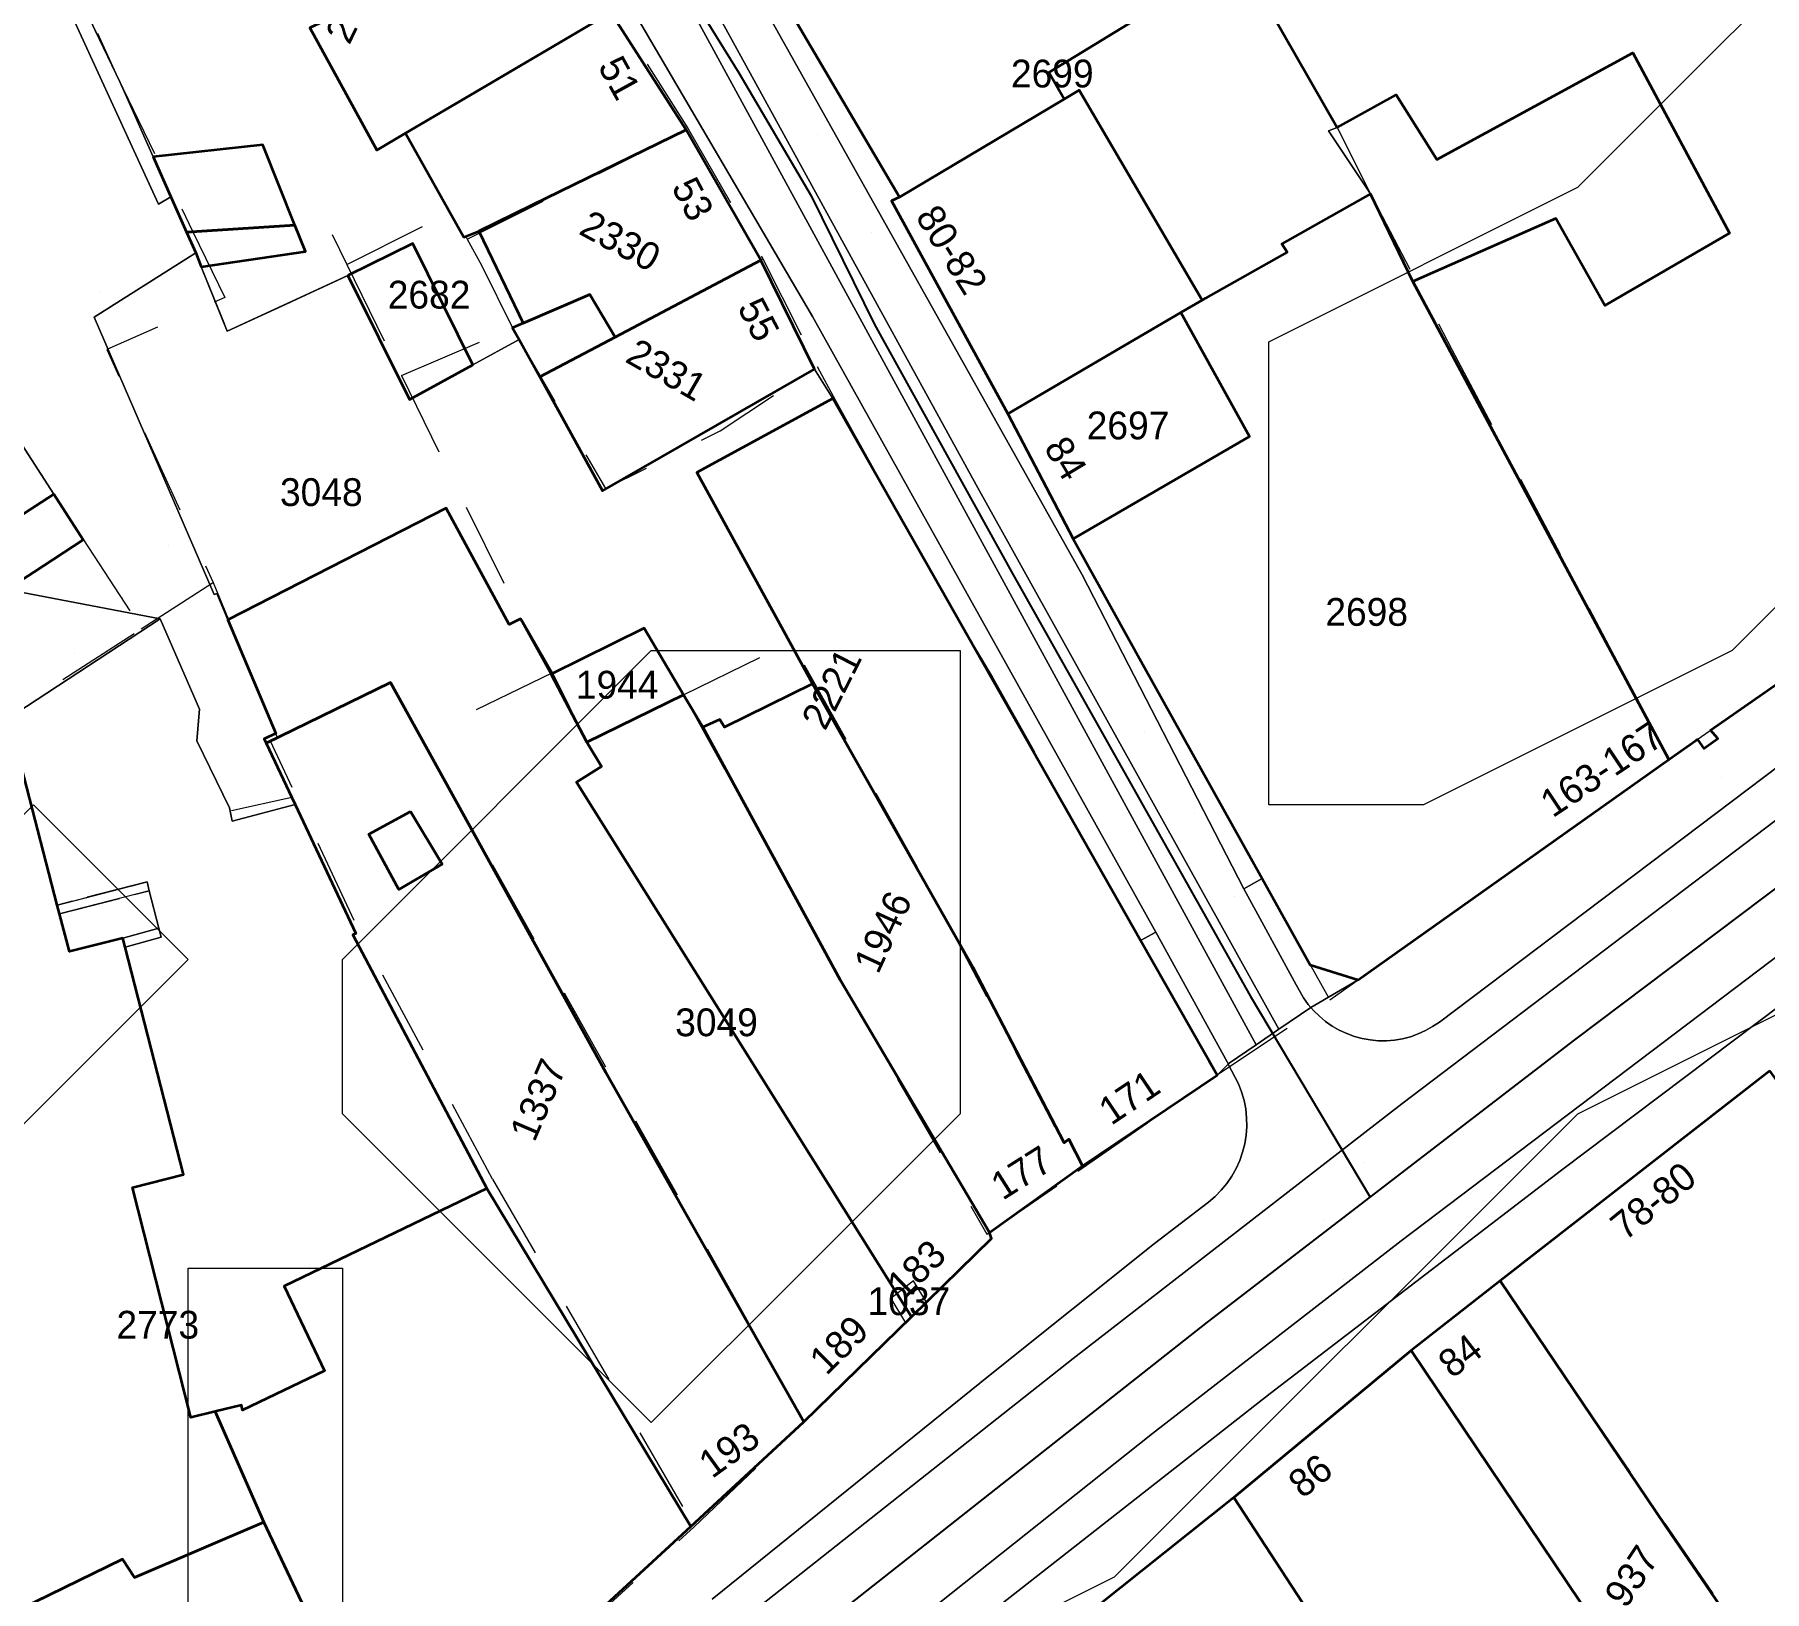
# Model space of a CAD drawing. Header units: metres. Extents: x 0 to 105485, y 0 to 425721.
# Drawn here: x 105132.5 to 105188.5, y 425307 to 425357.4 of the extents above; entities that cross this region are included whole.
import ezdxf
from ezdxf.enums import TextEntityAlignment as Align

# ---------------------------------------------------------------- set-up
doc = ezdxf.new("R2010")
doc.units = ezdxf.units.M
doc.header["$MEASUREMENT"] = 0
doc.linetypes.add('IE-TERREINAFSCHEIDING_KUNSTMATIG-SO', pattern=[11, 4, -1, 4, -2])
doc.linetypes.add('KG-PERCEEL-SO', pattern=[19, 5.5, -4, 5.5, -4])
for name, color, linetype, lineweight in [('B-XX-GR-STRUIK-G', 90, 'Continuous', 13), ('B-XX-IE-MEUBILAIR-G', 7, 'Continuous', 18), ('B-XX-IE-TERREINAFSCHEIDING_KUNSTMATIG_HEKWERK-G', 20, 'IE-TERREINAFSCHEIDING_KUNSTMATIG-SO', 18), ('B-XX-IE-TERREINAFSCHEIDING_KUNSTMATIG_MUUR-G', 90, 'IE-TERREINAFSCHEIDING_KUNSTMATIG-SO', 18), ('B-XX-KG-GRENS_PERCEEL-G', 150, 'KG-PERCEEL-SO', 18), ('B-XX-KG-GRENS_PERCEEL-T', 150, 'KG-PERCEEL-SO', 18), ('B-XX-OG-BEBOUWING-G', 7, 'Continuous', 35), ('B-XX-OG-BEBOUWING_HUISNUMMER-T', 7, 'Continuous', 18), ('B-XX-OG-GRENS-G', 7, 'Continuous', 18), ('B-XX-OG-TERREIN_ERF-G', 7, 'Continuous', 18), ('B-XX-VH-OPENVERHARDING-G', 90, 'Continuous', 18)]:
    doc.layers.add(name, color=color, linetype=linetype, lineweight=lineweight)
doc.layers.add('GIS-WEGVAKKEN', color=2, linetype='Continuous')

msp = doc.modelspace()

# ---------------------------------------------------------------- linework, layer by layer
at = {"layer": 'B-XX-GR-STRUIK-G', "ltscale": 0.5}
msp.add_lwpolyline([(105133.533, 425359.597), (105133.124, 425359.413), (105136.549, 425351.951), (105136.943, 425352.192), (105136.37, 425353.482), (105135.3, 425355.893)], close=True, dxfattribs=at)
at = {"layer": 'B-XX-IE-MEUBILAIR-G', "color": 0, "true_color": 0x604a38}
for points in [[(105157.869, 425354.223, 3.376), (105157.869, 425354.223, 6.376)], [(105159.619, 425351.033, 3.374), (105159.619, 425351.033, 6.374)], [(105157.958, 425350.813, 3.377), (105157.958, 425350.813, 4.877)], [(105134.619, 425349.098, 3.326), (105134.619, 425349.098, 4.826)], [(105136.873, 425340.912, 3.44), (105136.873, 425340.912, 4.94)], [(105166.219, 425340.807, 3.312), (105166.219, 425340.807, 4.812)], [(105163.934, 425339.949, 3.274), (105163.934, 425339.949, 4.774)], [(105163.659, 425337.991, 3.225), (105163.659, 425337.991, 6.225)], [(105133.828, 425337.404, 3.356), (105133.828, 425337.404, 4.856)], [(105164.292, 425336.786, 3.252), (105164.292, 425336.786, 6.252)], [(105168.485, 425334.875, 3.237), (105168.485, 425334.875, 6.237)], [(105187.149, 425333.376, 3.098), (105187.149, 425333.376, 6.098)], [(105188.361, 425333.346, 3.052), (105188.361, 425333.346, 4.552)], [(105170.09, 425332.219, 3.157), (105170.09, 425332.219, 6.157)], [(105171.399, 425329.541, 3.174), (105171.399, 425329.541, 6.174)], [(105170.286, 425329.001, 3.142), (105170.286, 425329.001, 4.642)], [(105178.594, 425325.946, 3.138), (105178.594, 425325.946, 4.638)], [(105175.591, 425320.932, 3.062), (105175.591, 425320.932, 4.562)], [(105181.616, 425320.382, 2.992), (105181.616, 425320.382, 4.492)], [(105174.266, 425319.034, 3.049), (105174.266, 425319.034, 4.549)], [(105168.799, 425318.304, 3.109), (105168.799, 425318.304, 4.609)], [(105174.911, 425317.123, 3.009), (105174.911, 425317.123, 4.509)], [(105172.54, 425313.437, 3.03), (105172.54, 425313.437, 4.53)], [(105170.675, 425310.977, 0), (105170.675, 425310.977, 1.5)], [(105166.262, 425310.186, 3.013), (105166.262, 425310.186, 4.513)]]:
    msp.add_polyline3d(points, dxfattribs=at)
at = {"layer": 'B-XX-IE-TERREINAFSCHEIDING_KUNSTMATIG_HEKWERK-G', "ltscale": 0.5, "flags": 128}
msp.add_lwpolyline([(105140.86, 425332.745), (105138.862, 425332.299)], dxfattribs=at)
at = {"layer": 'B-XX-IE-TERREINAFSCHEIDING_KUNSTMATIG_HEKWERK-G', "color": 0, "ltscale": 0.5, "true_color": 0x8c7868}
msp.add_polyline3d([(105140.86, 425332.745, 3.491), (105138.862, 425332.299, 3.386)], dxfattribs=at)
at = {"layer": 'B-XX-IE-TERREINAFSCHEIDING_KUNSTMATIG_MUUR-G', "ltscale": 0.5, "flags": 128}
for points in [[(105136.37, 425353.482), (105135.3, 425355.893), (105133.533, 425359.597)], [(105137.93, 425349.924), (105138.77, 425347.84), (105142.67, 425349.64)], [(105146.721, 425346.754), (105148.219, 425347.574)], [(105133.268, 425329.26), (105136.172, 425330.011), (105136.247, 425329.721)], [(105136.247, 425329.721), (105133.343, 425328.97)], [(105136.56, 425328.51), (105135.391, 425328.183)], [(105135.465, 425327.894), (105136.635, 425328.22), (105136.56, 425328.51)]]:
    msp.add_lwpolyline(points, dxfattribs=at)
at = {"layer": 'B-XX-IE-TERREINAFSCHEIDING_KUNSTMATIG_MUUR-G', "ltscale": 0.5}
for points in [[(105136.247, 425329.721), (105136.172, 425330.011), (105133.268, 425329.26), (105133.343, 425328.97)], [(105136.56, 425328.51), (105135.391, 425328.183), (105135.465, 425327.894), (105136.635, 425328.22)]]:
    msp.add_lwpolyline(points, close=True, dxfattribs=at)
at = {"layer": 'B-XX-IE-TERREINAFSCHEIDING_KUNSTMATIG_MUUR-G', "color": 0, "ltscale": 0.5, "true_color": 0x8c7868}
for points in [[(105136.37, 425353.482, 3.482), (105135.3, 425355.893, 3.561), (105134.417, 425357.745, 3.683), (105133.533, 425359.597, 3.545)], [(105137.93, 425349.924, 3.42), (105138.77, 425347.84, 3.463), (105140.72, 425348.74, 3.514), (105142.67, 425349.64, 3.598)], [(105146.721, 425346.754, 3.702), (105148.219, 425347.574, 3.612)], [(105133.268, 425329.26, 0), (105136.172, 425330.011, 3.252), (105136.247, 425329.721, 3.248)], [(105136.247, 425329.721, 3.248), (105133.343, 425328.97, 0)], [(105136.56, 425328.51, 0), (105135.391, 425328.183, 0)], [(105135.465, 425327.894, 0), (105136.635, 425328.22, 0), (105136.56, 425328.51, 0)]]:
    msp.add_polyline3d(points, dxfattribs=at)
at = {"layer": 'B-XX-KG-GRENS_PERCEEL-G', "ltscale": 0.5, "flags": 128}
for points in [[(105134.119, 425341.09), (105128.716, 425349.448), (105121.735, 425360.367), (105119.38, 425363.974), (105120.171, 425364.476), (105117.281, 425368.964), (105118.058, 425369.445), (105115.078, 425374.059), (105115.871, 425374.557), (105112.855, 425379.186), (105113.654, 425379.711), (105110.716, 425384.251), (105111.502, 425384.78), (105108.519, 425389.292), (105109.291, 425389.819), (105106.36, 425394.44), (105107.117, 425394.923), (105105.219, 425397.886), (105105.998, 425398.34), (105102.411, 425404.678), (105099.732, 425409.297), (105098.643, 425410.964), (105092.778, 425420.047)], [(105070.085, 425400.031), (105071.086, 425400.66), (105080.975, 425385.349), (105079.657, 425384.497), (105080.627, 425382.995), (105081.945, 425383.846), (105086.824, 425376.291), (105085.506, 425375.44), (105086.482, 425373.929), (105087.8, 425374.78), (105092.739, 425367.133), (105091.421, 425366.281), (105092.391, 425364.779), (105093.709, 425365.63), (105098.599, 425358.058), (105097.281, 425357.207), (105098.246, 425355.713), (105099.564, 425356.564), (105104.449, 425349.001), (105103.131, 425348.149), (105104.107, 425346.638), (105105.425, 425347.49), (105110.299, 425339.943), (105108.981, 425339.092), (105109.957, 425337.581), (105111.275, 425338.432), (105116.062, 425331.02), (105114.744, 425330.168), (105115.335, 425329.253), (105116.652, 425330.105), (105116.777, 425329.912), (105118.534, 425331.046), (105119.324, 425329.823), (105124.013, 425332.85), (105123.228, 425334.067), (105134.119, 425341.09)], [(105132.609, 425361.814), (105135.814, 425363.3), (105135.726, 425363.509), (105138.776, 425364.941), (105139.17, 425365.741), (105145.534, 425368.274), (105149.371, 425361.244), (105153.694, 425354.392)], [(105168.512, 425365.256), (105174.705, 425354.438)], [(105154.678, 425362.149), (105160.543, 425352.183), (105160.274, 425352.067), (105163.087, 425346.951), (105164.049, 425345.168)], [(105132.609, 425361.814), (105135.213, 425356.071)], [(105135.213, 425356.071), (105137.656, 425351.063)], [(105146.539, 425350.82), (105153.694, 425354.392)], [(105153.694, 425354.392), (105156.115, 425350.18)], [(105174.705, 425354.438), (105175.787, 425352.285)], [(105169.636, 425348.455), (105173.091, 425350.404), (105172.915, 425350.674), (105175.787, 425352.285)], [(105175.787, 425352.285), (105178.419, 425347.252)], [(105142.637, 425349.997), (105146.048, 425351.719), (105146.539, 425350.82)], [(105137.656, 425351.063), (105138.693, 425348.936), (105134.866, 425347.246), (105138.311, 425339.702)], [(105137.656, 425351.063), (105141.986, 425351.337), (105142.637, 425349.997)], [(105146.539, 425350.82), (105147.008, 425349.982)], [(105142.637, 425349.997), (105144.409, 425346.405)], [(105147.008, 425349.982), (105148.002, 425347.949)], [(105150.512, 425349.028), (105151.334, 425347.651), (105156.115, 425350.18)], [(105156.115, 425350.18), (105157.875, 425346.7)], [(105148.002, 425347.949), (105150.512, 425349.028)], [(105164.049, 425345.168), (105169.636, 425348.455)], [(105166.161, 425341.118), (105171.876, 425344.431), (105169.636, 425348.455)], [(105144.409, 425346.405), (105148.002, 425347.949)], [(105148.002, 425347.949), (105151.022, 425342.742), (105154.73, 425344.614), (105157.875, 425346.7)], [(105185.448, 425333.979), (105191.319, 425338.065), (105194.916, 425340.712), (105194.828, 425340.862), (105197.165, 425342.627), (105197.048, 425342.777), (105203.642, 425347.75)], [(105178.419, 425347.252), (105185.448, 425333.979)], [(105157.875, 425346.7), (105158.46, 425345.593)], [(105144.409, 425346.405), (105148.305, 425338.509)], [(105158.46, 425345.593), (105162.328, 425338.681)], [(105164.049, 425345.168), (105166.161, 425341.118)], [(105134.119, 425341.09), (105135.987, 425338.201)], [(105166.161, 425341.118), (105168.417, 425337.049), (105174.473, 425326.185)], [(105135.987, 425338.201), (105138.311, 425339.702)], [(105138.311, 425339.702), (105140.39, 425334.69)], [(105162.328, 425338.681), (105163.56, 425336.616)], [(105121.562, 425328.708), (105122.772, 425329.668), (105135.987, 425338.201)], [(105148.305, 425338.509), (105149.301, 425336.773)], [(105149.301, 425336.773), (105152.321, 425338.235), (105153.542, 425336.065)], [(105153.542, 425336.065), (105157.039, 425337.78), (105161.93, 425329.01), (105166.312, 425320.643)], [(105140.39, 425334.69), (105144.061, 425336.461)], [(105144.061, 425336.461), (105145.04, 425334.71)], [(105149.301, 425336.773), (105145.04, 425334.71)], [(105149.301, 425336.773), (105150.413, 425334.53), (105153.542, 425336.065)], [(105163.56, 425336.616), (105170.799, 425323.75)], [(105153.542, 425336.065), (105158.62, 425326.836), (105163.37, 425318.606)], [(105145.04, 425334.71), (105157.445, 425312.519)], [(105147.36, 425320.38), (105143.01, 425328.48), (105140.17, 425334.57), (105140.39, 425334.69)], [(105174.473, 425326.185), (105185.448, 425333.979)], [(105170.799, 425323.75), (105174.473, 425326.185)], [(105166.312, 425320.643), (105170.799, 425323.75)], [(105179.983, 425317.092), (105188.722, 425323.888)], [(105147.36, 425320.38), (105153.893, 425309.124)], [(105163.37, 425318.606), (105166.312, 425320.643)], [(105161.413, 425316.399), (105163.517, 425318.456), (105163.37, 425318.606)], [(105161.413, 425316.399), (105160.991, 425317.087), (105160.259, 425316.523), (105160.733, 425315.734)], [(105177.104, 425314.835), (105177.48, 425315.146), (105179.983, 425317.092)], [(105179.983, 425317.092), (105190.958, 425300.944)], [(105160.733, 425315.734), (105161.413, 425316.399)], [(105157.445, 425312.519), (105160.733, 425315.734)], [(105171.362, 425310.077), (105177.104, 425314.835)], [(105177.104, 425314.835), (105188.49, 425297.9)], [(105153.893, 425309.124), (105156.97, 425312.054), (105157.445, 425312.519)], [(105159.551, 425300.663), (105159.937, 425300.953), (105171.362, 425310.077)], [(105171.362, 425310.077), (105182.288, 425293.549)], [(105130.991, 425291.139), (105144.413, 425300.497), (105153.893, 425309.124)]]:
    msp.add_lwpolyline(points, dxfattribs=at)
at = {"layer": 'B-XX-OG-BEBOUWING-G', "ltscale": 0.5}
for points in [[(105168.512, 425365.256), (105174.705, 425354.438), (105176.619, 425355.493), (105177.94, 425353.397), (105184.283, 425356.854), (105187.416, 425351.02), (105183.376, 425348.675), (105181.794, 425351.487), (105177.161, 425349.445), (105185.454, 425333.971), (105186.319, 425334.585), (105186.375, 425334.624), (105186.582, 425334.326), (105187.032, 425334.65), (105186.797, 425334.918), (105190.349, 425337.39)], [(105128.742, 425304.834), (105135.38, 425308.079), (105135.762, 425307.481), (105139.95, 425309.27), (105138.381, 425312.856), (105137.594, 425312.659), (105135.702, 425320.113), (105137.356, 425320.533), (105135.465, 425327.894), (105135.391, 425328.183), (105133.657, 425327.755), (105133.343, 425328.97), (105133.268, 425329.26), (105131.841, 425334.778)]]:
    msp.add_lwpolyline(points, dxfattribs=at)
for points in [[(105164.64, 425364.174), (105161.199, 425362.299), (105159.913, 425364.901), (105154.678, 425362.149), (105160.543, 425352.183), (105165.871, 425355.351), (105165.373, 425356.219), (105168.366, 425358.038)], [(105151.194, 425358.164), (105149.34, 425361.37), (105148.113, 425360.793), (105141.448, 425357.66), (105143.617, 425353.702), (105144.547, 425354.25), (105146.97, 425355.676)], [(105148.633, 425351.918), (105153.626, 425354.358), (105151.194, 425358.164), (105146.97, 425355.676), (105144.547, 425354.25), (105146.43, 425350.888), (105146.912, 425351.077)], [(105165.871, 425355.351), (105160.543, 425352.183), (105160.274, 425352.067), (105164.049, 425345.168), (105169.642, 425348.444), (105170.338, 425348.851), (105166.35, 425355.644)], [(105153.626, 425354.358), (105148.633, 425351.918), (105146.912, 425351.077), (105148.347, 425348.098), (105150.512, 425349.028), (105151.334, 425347.651), (105156.048, 425350.144)], [(105136.37, 425353.482), (105136.943, 425352.192), (105137.449, 425351.05), (105140.962, 425351.272), (105139.927, 425353.876)], [(105177.161, 425349.445), (105175.787, 425352.285), (105172.915, 425350.674), (105173.091, 425350.404), (105170.444, 425348.911), (105170.338, 425348.851), (105169.642, 425348.444), (105171.876, 425344.431), (105166.161, 425341.118), (105166.379, 425340.724), (105168.417, 425337.049), (105172.279, 425330.12), (105173.837, 425327.325), (105175.387, 425326.834), (105185.454, 425333.971)], [(105140.962, 425351.272), (105137.449, 425351.05), (105137.749, 425350.376), (105137.93, 425349.924), (105141.299, 425350.426)], [(105142.67, 425349.64), (105144.67, 425345.63), (105146.721, 425346.754), (105144.777, 425350.683)], [(105157.78, 425346.61), (105156.048, 425350.144), (105151.334, 425347.651), (105148.889, 425346.358), (105150.92, 425342.67)], [(105148.347, 425348.098), (105148.002, 425347.949), (105148.219, 425347.574), (105148.889, 425346.358), (105151.334, 425347.651), (105150.512, 425349.028)], [(105169.642, 425348.444), (105164.049, 425345.168), (105166.161, 425341.118), (105171.876, 425344.431)], [(105157.72, 425336.42), (105162.911, 425327.244), (105165.867, 425321.561), (105166.017, 425321.679), (105166.46, 425320.81), (105170.82, 425323.75), (105168.346, 425328.107), (105158.38, 425345.66), (105153.98, 425343.27)], [(105133.151, 425342.565), (105130.993, 425341.171), (105131.952, 425339.684), (105132.502, 425340.04), (105134.11, 425341.08)], [(105150.413, 425334.53), (105149.26, 425336.73), (105148.27, 425338.53), (105147.895, 425338.347), (105145.857, 425342.112), (105138.79, 425338.499), (105140.342, 425334.814), (105139.966, 425334.646), (105140.033, 425334.503), (105144.056, 425336.47), (105151.032, 425323.837), (105157.445, 425312.519), (105160.923, 425315.92), (105150.076, 425333.235), (105150.885, 425333.743)], [(105149.26, 425336.73), (105150.413, 425334.53), (105153.548, 425336.068), (105152.27, 425338.22)], [(105144.056, 425336.47), (105140.033, 425334.503), (105140.86, 425332.745), (105140.969, 425332.513), (105142.93, 425328.341), (105142.834, 425328.289), (105147.176, 425320.075), (105153.78, 425309.13), (105157.445, 425312.519), (105151.032, 425323.837)], [(105157.72, 425336.42), (105154.87, 425335.02), (105154.72, 425335.27), (105154.17, 425335.02), (105158.62, 425326.836), (105163.45, 425318.66), (105166.46, 425320.81), (105166.017, 425321.679), (105165.867, 425321.561), (105162.911, 425327.244)], [(105154.17, 425335.02), (105153.548, 425336.068), (105150.413, 425334.53), (105150.885, 425333.743), (105150.076, 425333.235), (105160.923, 425315.92), (105163.517, 425318.456), (105163.45, 425318.66), (105158.62, 425326.836)], [(105144.706, 425332.289), (105145.733, 425330.583), (105144.327, 425329.762), (105143.36, 425331.557)], [(105188.722, 425323.888), (105179.983, 425317.092), (105185.345, 425309.151), (105190.958, 425300.944), (105195.16, 425304.717), (105196.448, 425305.658), (105199.679, 425308.803)], [(105147.176, 425320.075), (105140.608, 425316.921), (105141.919, 425314.172), (105139.268, 425312.902), (105139.229, 425313.069), (105138.381, 425312.856), (105139.95, 425309.27), (105144.199, 425300.308), (105153.78, 425309.13)], [(105179.983, 425317.092), (105177.104, 425314.835), (105188.49, 425297.9), (105191.105, 425300.764), (105190.958, 425300.944), (105185.345, 425309.151)], [(105177.104, 425314.835), (105171.362, 425310.077), (105178.028, 425299.869), (105182.288, 425293.549), (105182.495, 425293.309), (105188.636, 425297.631), (105188.49, 425297.9)], [(105171.362, 425310.077), (105159.551, 425300.663), (105165.818, 425292.803), (105171.975, 425285.228), (105176.588, 425288.658), (105178.401, 425288.344), (105180.08, 425289.58), (105180.09, 425289.647), (105180.365, 425291.482), (105180.724, 425291.777), (105180.196, 425292.615), (105182.288, 425293.549), (105178.028, 425299.869)], [(105126.772, 425304.666), (105126.87, 425304.278), (105127.432, 425304.419), (105130.78, 425291.22), (105130.606, 425291.103), (105130.796, 425290.821), (105131.146, 425291.053), (105131.015, 425291.234), (105144.199, 425300.308), (105139.95, 425309.27), (105135.762, 425307.481), (105135.38, 425308.079), (105128.742, 425304.834), (105128.596, 425305.163), (105127.322, 425304.804)]]:
    msp.add_lwpolyline(points, close=True, dxfattribs=at)
at = {"layer": 'B-XX-OG-GRENS-G'}
msp.add_polyline3d([(105212.5, 425357.5, 3.123), (105207.5, 425352.5, 3.055), (105197.5, 425347.5, 3.065), (105192.5, 425342.5, 3.151), (105187.5, 425337.5, 3.173), (105177.5, 425332.5, 3.212), (105172.5, 425332.5, 3.269), (105172.5, 425347.5, 3.506), (105182.5, 425352.5, 3.083), (105192.5, 425362.5, 3.54)], dxfattribs=at)
for points in [[(105152.5, 425337.5, 3.525), (105162.5, 425337.5, 3.277), (105162.5, 425322.5, 3.228), (105157.5, 425317.5, 3.178), (105152.5, 425312.5, 3.189), (105142.5, 425322.5, 3.173), (105142.5, 425327.5, 3.305)], [(105132.5, 425332.5, 3.429), (105137.5, 425327.5, 3.205), (105127.5, 425317.5, 3.176), (105122.5, 425322.5, 3.024)], [(105192.5, 425327.5, 2.969), (105202.5, 425322.5, 3.92), (105207.5, 425317.5, 3.724), (105207.5, 425302.5, 3.55), (105207.5, 425292.5, 3.345), (105202.5, 425287.5, 3.35), (105192.5, 425282.5, 3.326), (105187.5, 425277.5, 3.354), (105177.5, 425272.5, 1.736), (105172.5, 425272.5, 2.06), (105157.5, 425272.5, 3.163), (105152.5, 425277.5, 4.884), (105147.5, 425282.5, 4.564), (105142.5, 425287.5, 2.91), (105152.5, 425297.5, 2.996), (105157.5, 425302.5, 2.963), (105167.5, 425307.5, 3.076), (105172.5, 425312.5, 3.033), (105177.5, 425317.5, 2.957), (105182.5, 425322.5, 2.961)], [(105137.5, 425317.5, 3.186), (105142.5, 425317.5, 3.125), (105142.5, 425302.5, 3.208), (105137.5, 425302.5, 3.249)]]:
    msp.add_polyline3d(points, close=True, dxfattribs=at)
at = {"layer": 'B-XX-OG-TERREIN_ERF-G', "ltscale": 0.5}
for points in [[(105174.705, 425354.438), (105168.512, 425365.256), (105168.109, 425365.989), (105164.64, 425364.174), (105168.366, 425358.038), (105165.373, 425356.219), (105165.871, 425355.351), (105166.35, 425355.644), (105170.338, 425348.851), (105170.444, 425348.911), (105173.091, 425350.404), (105172.915, 425350.674), (105175.787, 425352.285), (105174.432, 425354.328)], [(105184.283, 425356.854), (105177.94, 425353.397), (105176.619, 425355.493), (105174.705, 425354.438), (105174.432, 425354.328), (105175.787, 425352.285), (105177.161, 425349.445), (105181.794, 425351.487), (105183.376, 425348.675), (105187.416, 425351.02)], [(105142.67, 425349.64), (105138.77, 425347.84), (105137.93, 425349.924), (105137.749, 425350.376), (105134.464, 425348.298), (105138.349, 425339.31), (105138.433, 425339.347), (105138.79, 425338.499), (105145.857, 425342.112), (105147.895, 425338.347), (105148.27, 425338.53), (105149.26, 425336.73), (105152.27, 425338.22), (105153.548, 425336.068), (105154.17, 425335.02), (105154.72, 425335.27), (105154.87, 425335.02), (105157.72, 425336.42), (105153.98, 425343.27), (105158.38, 425345.66), (105157.78, 425346.61), (105150.92, 425342.67), (105148.889, 425346.358), (105148.219, 425347.574), (105146.721, 425346.754), (105144.67, 425345.63)], [(105144.706, 425332.289), (105143.36, 425331.557), (105144.327, 425329.762), (105145.733, 425330.583)], [(105136.247, 425329.721), (105133.343, 425328.97), (105133.657, 425327.755), (105135.391, 425328.183), (105136.56, 425328.51)]]:
    msp.add_lwpolyline(points, close=True, dxfattribs=at)
for points in [[(105133.533, 425359.597), (105135.3, 425355.893), (105136.37, 425353.482), (105139.927, 425353.876), (105140.962, 425351.272), (105141.299, 425350.426), (105137.93, 425349.924), (105138.77, 425347.84), (105142.67, 425349.64), (105144.777, 425350.683), (105146.721, 425346.754), (105148.219, 425347.574), (105148.002, 425347.949), (105148.347, 425348.098), (105146.912, 425351.077), (105146.43, 425350.888), (105144.547, 425354.25), (105143.617, 425353.702), (105141.448, 425357.66)], [(105130.993, 425341.171), (105133.151, 425342.565), (105128.709, 425349.445)], [(105131.841, 425334.778), (105133.268, 425329.26), (105136.172, 425330.011), (105136.247, 425329.721), (105136.56, 425328.51), (105136.635, 425328.22), (105135.465, 425327.894), (105137.356, 425320.533), (105135.702, 425320.113), (105137.594, 425312.659), (105138.381, 425312.856), (105139.229, 425313.069), (105139.268, 425312.902), (105141.919, 425314.172), (105140.608, 425316.921), (105147.176, 425320.075), (105142.834, 425328.289), (105142.93, 425328.341), (105140.969, 425332.513), (105138.931, 425331.971), (105138.862, 425332.299), (105138.84, 425332.403), (105137.789, 425334.573), (105137.875, 425335.6), (105136.602, 425338.523), (105131.607, 425335.251)]]:
    msp.add_lwpolyline(points, dxfattribs=at)
at = {"layer": 'B-XX-VH-OPENVERHARDING-G', "ltscale": 0.5}
for points in [[(105139.229, 425385.643), (105132.182, 425400), (105115.461, 425434.454), (105114.402, 425433.648), (105116.322, 425429.565), (105122.056, 425417.703), (105126.886, 425407.609), (105129.597, 425401.434), (105130.369, 425399.811), (105131.809, 425396.643), (105132.788, 425394.444), (105133.906, 425391.898), (105145.861, 425368.553), (105157.722, 425348.312), (105168.835, 425328.382), (105171.144, 425324.186), (105171.179, 425324.118), (105172.089, 425324.736), (105151.227, 425362.998), (105144.836, 425374.376)], [(105115.939, 425434.817), (105115.461, 425434.454), (105132.182, 425400), (105139.229, 425385.643), (105144.836, 425374.376), (105151.227, 425362.998), (105172.089, 425324.736), (105172.822, 425325.234), (105163.02, 425342.865), (105152.373, 425362.261), (105146.389, 425373.01), (105141.019, 425383.355), (105132.887, 425400)], [(105136.602, 425338.523), (105131.637, 425339.48), (105129.885, 425338.347), (105126.936, 425336.46), (105127.007, 425332.4), (105131.561, 425335.32), (105131.607, 425335.251)], [(105172.279, 425330.12), (105171.685, 425329.789), (105173.381, 425326.672), (105173.622, 425326.258), (105173.774, 425326.043), (105173.859, 425325.944), (105175.387, 425326.834), (105173.837, 425327.325)], [(105168.835, 425328.382), (105168.346, 425328.107), (105170.82, 425323.75), (105171.183, 425324.11), (105171.179, 425324.118), (105171.144, 425324.186)]]:
    msp.add_lwpolyline(points, close=True, dxfattribs=at)
for points in [[(105151.194, 425358.164), (105153.626, 425354.358), (105156.048, 425350.144), (105157.78, 425346.61), (105158.38, 425345.66), (105168.346, 425328.107), (105168.835, 425328.382), (105157.722, 425348.312), (105145.861, 425368.553)], [(105152.373, 425362.261), (105163.02, 425342.865), (105172.822, 425325.234), (105173.862, 425325.941), (105173.859, 425325.944), (105173.774, 425326.043), (105173.622, 425326.258), (105173.381, 425326.672), (105171.685, 425329.789), (105166.451, 425339.948), (105154.173, 425361.877)], [(105154.173, 425361.877), (105166.451, 425339.948), (105171.685, 425329.789), (105172.279, 425330.12), (105168.417, 425337.049), (105166.379, 425340.724), (105166.161, 425341.118), (105164.049, 425345.168), (105160.274, 425352.067), (105160.543, 425352.183), (105154.678, 425362.149)], [(105131.637, 425339.48), (105136.602, 425338.523), (105137.875, 425335.6), (105137.789, 425334.573), (105138.84, 425332.403), (105138.862, 425332.299), (105138.931, 425331.971), (105140.969, 425332.513), (105140.86, 425332.745), (105140.033, 425334.503), (105139.966, 425334.646), (105140.342, 425334.814), (105138.79, 425338.499), (105138.433, 425339.347), (105138.349, 425339.31), (105134.464, 425348.298), (105137.749, 425350.376), (105137.449, 425351.05), (105136.943, 425352.192), (105136.549, 425351.951), (105133.124, 425359.413)], [(105128.709, 425349.445), (105133.151, 425342.565), (105134.11, 425341.08), (105132.502, 425340.04)], [(105131.229, 425283.136), (105134.195, 425285.33), (105148.217, 425295.921), (105160.163, 425305.338), (105168.735, 425312.15), (105176.777, 425318.384), (105200.319, 425336.202), (105201.874, 425337.365), (105205.301, 425339.878), (105208.905, 425342.602), (105209.765, 425343.227), (105207.708, 425345.995), (105206.761, 425345.291), (105203.254, 425342.723), (105195.122, 425336.702), (105192.473, 425334.708), (105176.805, 425322.82), (105166.16, 425314.58), (105146.339, 425298.907), (105132.141, 425288.161)], [(105161.037, 425304.43), (105172.54, 425313.437), (105181.975, 425320.669), (105193.087, 425329.052), (105195.448, 425330.808), (105197.846, 425332.618), (105197.965, 425332.715), (105198.078, 425332.801), (105198.194, 425332.883), (105198.973, 425333.474), (105202.565, 425336.197), (105205.19, 425338.173), (105209.733, 425341.57), (105210.541, 425342.184), (105209.765, 425343.227), (105208.905, 425342.602), (105205.301, 425339.878), (105201.874, 425337.365), (105200.319, 425336.202), (105176.777, 425318.384), (105168.735, 425312.15), (105160.163, 425305.338)], [(105190.349, 425337.39), (105186.797, 425334.918), (105187.032, 425334.65), (105186.582, 425334.326), (105186.375, 425334.624), (105186.319, 425334.585), (105185.454, 425333.971), (105175.387, 425326.834), (105173.859, 425325.944), (105173.862, 425325.941), (105173.945, 425325.843), (105174.132, 425325.657), (105174.335, 425325.489), (105174.551, 425325.338), (105174.779, 425325.207), (105175.018, 425325.096), (105175.266, 425325.005), (105175.52, 425324.937), (105175.779, 425324.89), (105176.042, 425324.866), (105176.305, 425324.865), (105176.568, 425324.886), (105176.827, 425324.93), (105177.082, 425324.996), (105177.331, 425325.083), (105177.571, 425325.192), (105177.8, 425325.321), (105178.018, 425325.469), (105191.683, 425335.789)], [(105191.683, 425335.789), (105178.018, 425325.469), (105177.8, 425325.321), (105177.571, 425325.192), (105177.331, 425325.083), (105177.082, 425324.996), (105176.827, 425324.93), (105176.568, 425324.886), (105176.305, 425324.865), (105176.042, 425324.866), (105175.779, 425324.89), (105175.52, 425324.937), (105175.266, 425325.005), (105175.018, 425325.096), (105174.779, 425325.207), (105174.551, 425325.338), (105174.335, 425325.489), (105174.132, 425325.657), (105173.945, 425325.843), (105173.862, 425325.941), (105172.822, 425325.234), (105172.089, 425324.736), (105171.179, 425324.118), (105171.183, 425324.11), (105171.511, 425323.471), (105171.614, 425323.207), (105171.693, 425322.934), (105171.748, 425322.656), (105171.777, 425322.373), (105171.782, 425322.09), (105171.762, 425321.806), (105171.717, 425321.526), (105171.647, 425321.251), (105171.554, 425320.983), (105171.437, 425320.725), (105171.297, 425320.477), (105171.137, 425320.243), (105170.956, 425320.024), (105170.757, 425319.822), (105170.541, 425319.638), (105168.799, 425318.304), (105163.472, 425314.051), (105154.476, 425306.783)], [(105146.339, 425298.907), (105166.16, 425314.58), (105176.805, 425322.82), (105192.473, 425334.708)], [(105193.087, 425329.052), (105181.975, 425320.669), (105172.54, 425313.437), (105161.037, 425304.43)], [(105154.476, 425306.783), (105163.472, 425314.051), (105168.799, 425318.304), (105170.541, 425319.638), (105170.757, 425319.822), (105170.956, 425320.024), (105171.137, 425320.243), (105171.297, 425320.477), (105171.437, 425320.725), (105171.554, 425320.983), (105171.647, 425321.251), (105171.717, 425321.526), (105171.762, 425321.806), (105171.782, 425322.09), (105171.777, 425322.373), (105171.748, 425322.656), (105171.693, 425322.934), (105171.614, 425323.207), (105171.511, 425323.471), (105171.183, 425324.11), (105170.82, 425323.75), (105166.46, 425320.81), (105163.45, 425318.66), (105163.517, 425318.456), (105160.923, 425315.92), (105157.445, 425312.519), (105153.78, 425309.13), (105144.199, 425300.308)], [(105159.551, 425300.663), (105171.362, 425310.077), (105177.104, 425314.835), (105179.983, 425317.092), (105188.722, 425323.888)]]:
    msp.add_lwpolyline(points, dxfattribs=at)
at = {"layer": 'GIS-WEGVAKKEN'}
for points in [[(105148.468, 425368.285), (105151.98, 425361.64), (105155.34, 425356.21), (105157.68, 425352.22), (105159.73, 425348.06), (105164.22, 425339.95), (105171.89, 425326.32), (105175.78, 425319.795)], [(105175.78, 425319.795), (105182.41, 425324.89), (105197.73, 425336.44), (105204.126, 425340.369)], [(105131.011, 425285.284), (105138.75, 425290.91), (105146.36, 425296.7), (105170.51, 425315.75), (105175.78, 425319.795)]]:
    msp.add_lwpolyline(points, dxfattribs=at)

# ---------------------------------------------------------------- texts
at = {"layer": 'B-XX-KG-GRENS_PERCEEL-T'}
for s, rotation, p in [('2681', 64, (105142.906, 425358.487)), ('2330', 331.6, (105151.503, 425350.769)), ('2331', 330.1, (105153, 425346.593)), ('2221', 63, (105158.338, 425336.268)), ('1946', 65.2, (105159.997, 425328.393)), ('1337', 66.8, (105148.832, 425322.957)), ('937', 56.4, (105184.241, 425307.527))]:
    msp.add_text(s, height=0.9, rotation=rotation, dxfattribs=at).set_placement(p, align=Align.MIDDLE_CENTER)
for s, p in [('2699', (105165.485, 425356.184)), ('2682', (105145.306, 425349.024)), ('2697', (105167.938, 425344.789)), ('3048', (105141.816, 425342.63)), ('2698', (105175.665, 425338.751)), ('1944', (105151.396, 425336.393)), ('3049', (105154.613, 425325.461)), ('1037', (105160.842, 425316.429)), ('2773', (105136.521, 425315.668))]:
    msp.add_text(s, height=0.9, dxfattribs=at).set_placement(p, align=Align.MIDDLE_CENTER)
at = {"layer": 'B-XX-OG-BEBOUWING_HUISNUMMER-T'}
for s, rotation, p in [('51', 299, (105151.472, 425356.049)), ('53', 297.9, (105153.848, 425352.125)), ('80-82', 302.1, (105162.233, 425350.483)), ('55', 297.7, (105155.983, 425348.224)), ('84', 301, (105165.925, 425343.729)), ('163-167', 33.7, (105183.276, 425333.663)), ('171', 34, (105167.973, 425323.037)), ('177', 32.3, (105164.486, 425320.594)), ('78-80', 39.2, (105184.941, 425319.682)), ('183', 44.3, (105161.08, 425317.471)), ('189', 44.3, (105158.573, 425315.022)), ('84', 37.8, (105178.688, 425314.67)), ('193', 35.9, (105155.017, 425311.618)), ('86', 37.8, (105173.836, 425310.782))]:
    msp.add_text(s, height=0.9, rotation=rotation, dxfattribs=at).set_placement(p, align=Align.MIDDLE_CENTER)

doc.saveas('drawing.dxf')
